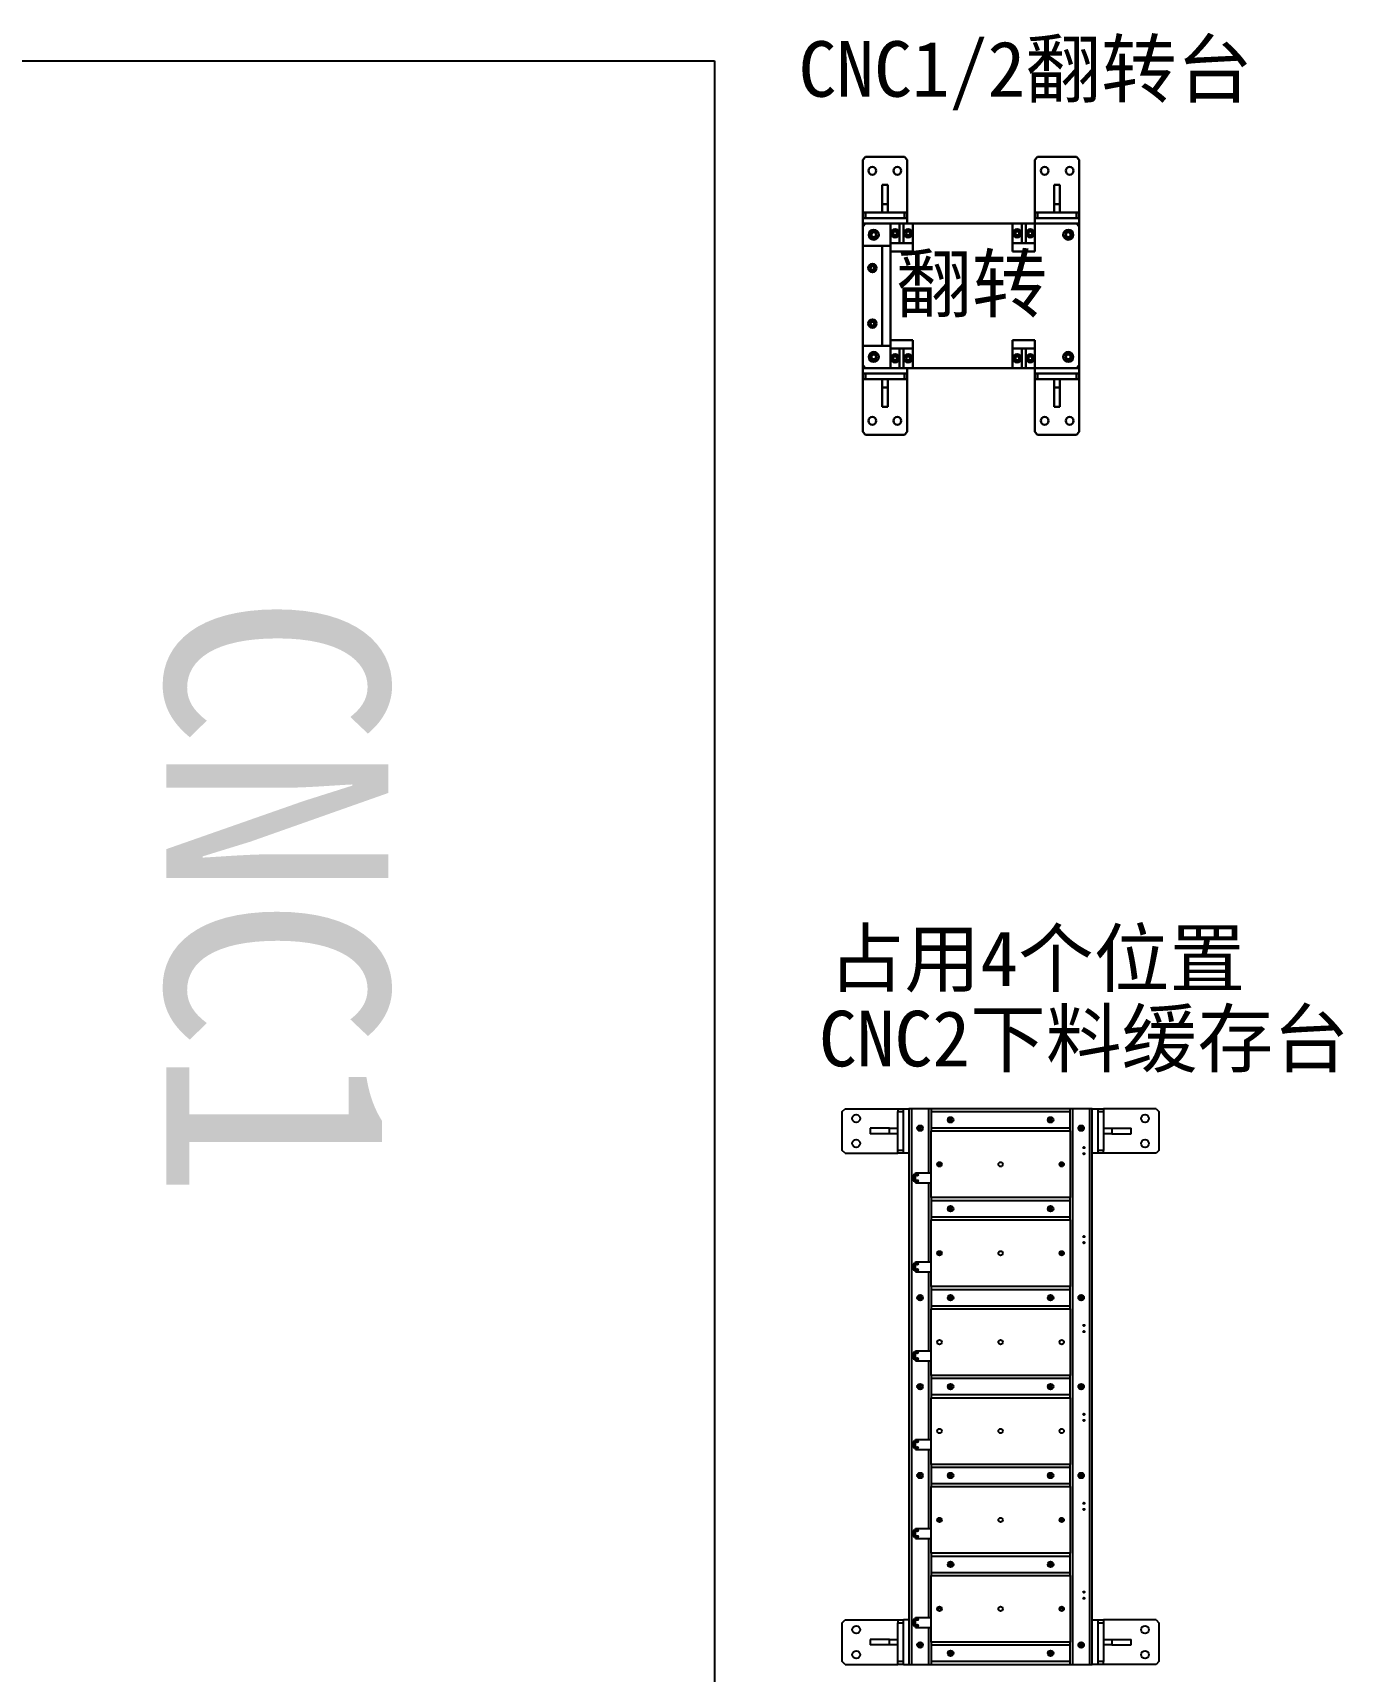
# Model space of a CAD drawing. Header units: millimetres. Extents: x 914 to 910632, y -176 to 682692.
# Drawn here: x 2322.93 to 2360.09, y 1869.6 to 1916.04 of the extents above; entities that cross this region are included whole.
import ezdxf

# ---------------------------------------------------------------- set-up
doc = ezdxf.new("R2010")
doc.units = ezdxf.units.MM
doc.linetypes.add('EB_DASHDOT', pattern=[39, 30, -3, 3, -3])
doc.layers.add('PUB_HATCH', color=32, linetype='Continuous')
doc.layers.add('建筑', color=4, linetype='Continuous')
doc.layers.add('画图', color=3, linetype='Continuous', lineweight=30)
doc.styles.get("Standard").update_dxf_attribs({"font": 'arial.ttf'})
doc.styles.add('宋体', font='')
doc.styles.get('宋体').set_extended_font_data('宋体')

# ---------------------------------------------------------------- blocks, each defined once
blk = doc.blocks.new('翻转')
at = {"color": 7, "linetype": 'Continuous', "lineweight": 30}
for p, q in [((-185.9, 247), (-190.9, 242)), ((-190.9, 147), (-190.9, 242)), ((-185.9, 247), (-115.9, 247)), ((-110.9, 242), (-115.9, 247)), ((-110.9, 147), (-110.9, 242)), ((124.1, 247), (119.1, 242)), ((119.1, 147), (119.1, 242)), ((124.1, 247), (194.1, 247)), ((199.1, 242), (194.1, 247)), ((199.1, 147), (199.1, 242)), ((-155.9, 197), (-145.9, 197)), ((-155.9, 162), (-155.9, 197)), ((-145.9, 162), (-145.9, 197)), ((154.1, 197), (164.1, 197)), ((154.1, 162), (154.1, 197)), ((164.1, 162), (164.1, 197)), ((-155.9, 147), (-155.9, 162)), ((-155.9, 162), (-145.9, 162)), ((-145.9, 147), (-145.9, 162)), ((154.1, 147), (154.1, 162)), ((154.1, 162), (164.1, 162)), ((164.1, 147), (164.1, 162)), ((-190.9, 137), (-190.9, 147)), ((-190.9, 147), (-185.9, 147)), ((-190.9, 137), (-190.9, 127)), ((-185.9, 137), (-190.9, 137)), ((-185.9, 127), (-190.9, 122)), ((-190.9, 127), (-190.9, 122)), ((-185.9, 127), (-190.9, 127)), ((-190.9, 122), (-190.9, 87)), ((-185.9, 147), (-185.9, 137)), ((-185.9, 147), (-115.9, 147)), ((-185.9, 137), (-115.9, 137)), ((-140.9, 127), (-185.9, 127)), ((-124.4, 127), (-140.9, 127)), ((-140.9, 127), (-140.9, 92)), ((-124.4, 92), (-124.4, 127)), ((-124.4, 127), (-117.4, 127)), ((-117.4, 92), (-117.4, 127)), ((-100.9, 127), (-117.4, 127)), ((-115.9, 137), (-115.9, 147)), ((-115.9, 147), (-110.9, 147)), ((-110.9, 137), (-115.9, 137)), ((-110.9, 147), (-110.9, 137)), ((-110.9, 137), (-110.9, 127)), ((-100.9, 127), (-100.9, 92)), ((79.1, 127), (-100.9, 127)), ((95.6, 127), (79.1, 127)), ((79.1, 127), (79.1, 92)), ((95.6, 92), (95.6, 127)), ((95.6, 127), (102.6, 127)), ((102.6, 92), (102.6, 127)), ((119.1, 127), (102.6, 127)), ((119.1, 137), (119.1, 147)), ((119.1, 147), (124.1, 147)), ((119.1, 137), (119.1, 127)), ((124.1, 137), (119.1, 137)), ((119.1, 127), (119.1, 92)), ((194.1, 127), (119.1, 127)), ((124.1, 147), (124.1, 137)), ((124.1, 147), (194.1, 147)), ((124.1, 137), (194.1, 137)), ((194.1, 137), (194.1, 147)), ((194.1, 147), (199.1, 147)), ((199.1, 137), (194.1, 137)), ((199.1, 122), (194.1, 127)), ((199.1, 127), (194.1, 127)), ((199.1, 147), (199.1, 137)), ((199.1, 137), (199.1, 127)), ((199.1, 122), (199.1, 127)), ((199.1, -128), (199.1, 122)), ((-140.9, 92), (-140.9, 77)), ((-124.4, 92), (-140.9, 92)), ((-117.4, 92), (-124.4, 92)), ((-100.9, 92), (-117.4, 92)), ((-100.9, 92), (-100.9, 77)), ((95.6, 92), (79.1, 92)), ((79.1, 92), (79.1, 77)), ((102.6, 92), (95.6, 92)), ((119.1, 92), (102.6, 92)), ((119.1, 92), (119.1, 77)), ((-190.9, 87), (-190.9, -93)), ((-190.9, 87), (-155.9, 87)), ((-155.9, 87), (-155.9, -93)), ((-155.9, 87), (-140.9, 87)), ((-140.9, 77), (-140.9, -83)), ((-100.9, 77), (-140.9, 77)), ((119.1, 77), (79.1, 77)), ((-140.9, -83), (-100.9, -83)), ((-140.9, -98), (-140.9, -83)), ((-100.9, -98), (-100.9, -83)), ((79.1, -83), (119.1, -83)), ((79.1, -98), (79.1, -83)), ((119.1, -98), (119.1, -83)), ((-190.9, -93), (-155.9, -93)), ((-190.9, -93), (-190.9, -128)), ((-155.9, -93), (-140.9, -93)), ((-140.9, -98), (-124.4, -98)), ((-140.9, -133), (-140.9, -98)), ((-124.4, -98), (-124.4, -133)), ((-124.4, -98), (-117.4, -98)), ((-117.4, -98), (-117.4, -133)), ((-117.4, -98), (-100.9, -98)), ((-100.9, -133), (-100.9, -98)), ((79.1, -98), (95.6, -98)), ((79.1, -133), (79.1, -98)), ((95.6, -98), (95.6, -133)), ((95.6, -98), (102.6, -98)), ((102.6, -98), (102.6, -133)), ((102.6, -98), (119.1, -98)), ((119.1, -133), (119.1, -98)), ((-190.9, -128), (-185.9, -133)), ((-190.9, -128), (-190.9, -133)), ((-190.9, -133), (-185.9, -133)), ((-190.9, -143), (-190.9, -133)), ((-190.9, -153), (-190.9, -143)), ((-190.9, -143), (-185.9, -143)), ((-185.9, -133), (-140.9, -133)), ((-185.9, -143), (-185.9, -153)), ((-115.9, -143), (-185.9, -143)), ((-140.9, -133), (-124.4, -133)), ((-117.4, -133), (-124.4, -133)), ((-117.4, -133), (-100.9, -133)), ((-115.9, -153), (-115.9, -143)), ((-115.9, -143), (-110.9, -143)), ((-110.9, -143), (-110.9, -133)), ((-110.9, -143), (-110.9, -153)), ((-100.9, -133), (79.1, -133)), ((79.1, -133), (95.6, -133)), ((102.6, -133), (95.6, -133)), ((102.6, -133), (119.1, -133)), ((119.1, -133), (194.1, -133)), ((119.1, -143), (119.1, -133)), ((119.1, -153), (119.1, -143)), ((119.1, -143), (124.1, -143)), ((124.1, -143), (124.1, -153)), ((194.1, -143), (124.1, -143)), ((194.1, -133), (199.1, -128)), ((194.1, -133), (199.1, -133)), ((194.1, -153), (194.1, -143)), ((194.1, -143), (199.1, -143)), ((199.1, -133), (199.1, -128)), ((199.1, -143), (199.1, -133)), ((199.1, -143), (199.1, -153)), ((-185.9, -153), (-190.9, -153)), ((-190.9, -153), (-190.9, -248)), ((-115.9, -153), (-185.9, -153)), ((-155.9, -153), (-155.9, -168)), ((-155.9, -168), (-155.9, -203)), ((-145.9, -168), (-155.9, -168)), ((-145.9, -153), (-145.9, -168)), ((-145.9, -168), (-145.9, -203)), ((-110.9, -153), (-115.9, -153)), ((-110.9, -153), (-110.9, -248)), ((124.1, -153), (119.1, -153)), ((119.1, -153), (119.1, -248)), ((194.1, -153), (124.1, -153)), ((154.1, -153), (154.1, -168)), ((154.1, -168), (154.1, -203)), ((164.1, -168), (154.1, -168)), ((164.1, -153), (164.1, -168)), ((164.1, -168), (164.1, -203)), ((199.1, -153), (194.1, -153)), ((199.1, -153), (199.1, -248)), ((-145.9, -203), (-155.9, -203)), ((164.1, -203), (154.1, -203)), ((-190.9, -248), (-185.9, -253)), ((-115.9, -253), (-185.9, -253)), ((-115.9, -253), (-110.9, -248)), ((119.1, -248), (124.1, -253)), ((194.1, -253), (124.1, -253)), ((194.1, -253), (199.1, -248))]:
    blk.add_line(p, q, dxfattribs=at)
for centre, radius in [((-173.4, 222), 7), ((-128.4, 222), 7), ((136.6, 222), 7), ((181.6, 222), 7), ((-170.9, 107), 9), ((-170.9, 107), 5.5), ((-170.9, 107), 4.25), ((-132.6, 109.5), 7.5), ((-132.6, 109.5), 4.5), ((-132.6, 109.5), 3.4), ((-109.1, 109.5), 7.5), ((-109.1, 109.5), 4.5), ((-109.1, 109.5), 3.4), ((87.4, 109.5), 7.5), ((87.4, 109.5), 4.5), ((87.4, 109.5), 3.4), ((110.9, 109.5), 7.5), ((110.9, 109.5), 4.5), ((110.9, 109.5), 3.4), ((179.1, 107), 9), ((179.1, 107), 5.5), ((179.1, 107), 4.25), ((-173.4, 47), 7.5), ((-173.4, 47), 4.5), ((-173.4, 47), 3.4), ((-173.4, -53), 7.5), ((-173.4, -53), 4.5), ((-173.4, -53), 3.4), ((-170.9, -113), 9), ((-170.9, -113), 5.5), ((-170.9, -113), 4.25), ((-132.6, -115.5), 7.5), ((-132.6, -115.5), 4.5), ((-132.6, -115.5), 3.4), ((-109.1, -115.5), 7.5), ((-109.1, -115.5), 4.5), ((-109.1, -115.5), 3.4), ((87.4, -115.5), 7.5), ((87.4, -115.5), 4.5), ((87.4, -115.5), 3.4), ((110.9, -115.5), 7.5), ((110.9, -115.5), 4.5), ((110.9, -115.5), 3.4), ((179.1, -113), 9), ((179.1, -113), 5.5), ((179.1, -113), 4.25), ((-173.4, -228), 7), ((-128.4, -228), 7), ((136.6, -228), 7), ((181.6, -228), 7)]:
    blk.add_circle(centre, radius, dxfattribs=at)
at = {"layer": 'PUB_HATCH', "color": 0, "linetype": 'EB_DASHDOT', "lineweight": -3, "insert": (-130.9, 68.9), "char_height": 100, "width": 1302.191, "attachment_point": 1}
blk.add_mtext('{\\fSimSun|b0|i0|c134|p2;翻转}', dxfattribs=at)

msp = doc.modelspace()

# ---------------------------------------------------------------- linework, layer by layer
at = {"color": 7, "linetype": 'Continuous'}
for p, q in [((2345.885, 1885.461), (2345.964, 1885.54)), ((2345.885, 1884.359), (2345.885, 1885.461)), ((2345.964, 1885.54), (2347.46, 1885.54)), ((2347.46, 1885.54), (2347.618, 1885.54)), ((2347.46, 1885.54), (2347.46, 1885.461)), ((2347.46, 1885.461), (2347.618, 1885.461)), ((2347.46, 1884.359), (2347.46, 1885.461)), ((2347.618, 1885.54), (2347.775, 1885.54)), ((2347.618, 1885.461), (2347.618, 1885.54)), ((2347.618, 1884.359), (2347.618, 1885.461)), ((2347.775, 1885.54), (2347.775, 1869.79)), ((2347.854, 1885.54), (2347.775, 1885.54)), ((2347.854, 1869.79), (2347.854, 1885.54)), ((2348.327, 1885.54), (2347.854, 1885.54)), ((2348.405, 1885.54), (2348.327, 1885.54)), ((2352.343, 1885.54), (2348.405, 1885.54)), ((2348.405, 1885.54), (2348.405, 1885.461)), ((2348.405, 1885.461), (2348.405, 1884.989)), ((2348.405, 1885.461), (2352.343, 1885.461)), ((2352.422, 1885.54), (2352.343, 1885.54)), ((2352.343, 1885.461), (2352.343, 1885.54)), ((2352.343, 1884.989), (2352.343, 1885.461)), ((2352.422, 1869.79), (2352.422, 1885.54)), ((2352.894, 1885.54), (2352.422, 1885.54)), ((2352.894, 1885.54), (2352.894, 1869.79)), ((2352.973, 1885.54), (2352.894, 1885.54)), ((2352.973, 1869.79), (2352.973, 1885.54)), ((2352.973, 1885.54), (2353.13, 1885.54)), ((2353.13, 1885.54), (2353.288, 1885.54)), ((2353.13, 1885.54), (2353.13, 1885.461)), ((2353.13, 1885.461), (2353.13, 1884.359)), ((2353.13, 1885.461), (2353.288, 1885.461)), ((2353.288, 1885.54), (2353.288, 1885.461)), ((2354.784, 1885.54), (2353.288, 1885.54)), ((2353.288, 1885.461), (2353.288, 1884.359)), ((2354.784, 1885.54), (2354.863, 1885.461)), ((2354.863, 1885.461), (2354.863, 1884.359)), ((2346.673, 1884.989), (2346.673, 1884.831)), ((2347.224, 1884.989), (2346.673, 1884.989)), ((2347.224, 1884.831), (2346.673, 1884.831)), ((2347.224, 1884.831), (2347.224, 1884.989)), ((2347.224, 1884.989), (2347.46, 1884.989)), ((2347.46, 1884.831), (2347.224, 1884.831)), ((2352.343, 1884.989), (2348.405, 1884.989)), ((2348.405, 1884.989), (2348.405, 1884.91)), ((2348.405, 1883.02), (2348.405, 1884.91)), ((2348.405, 1884.91), (2352.343, 1884.91)), ((2352.343, 1884.91), (2352.343, 1884.989)), ((2352.343, 1884.91), (2352.343, 1883.02)), ((2353.288, 1884.989), (2353.524, 1884.989)), ((2353.524, 1884.831), (2353.288, 1884.831)), ((2353.524, 1884.989), (2353.524, 1884.831)), ((2353.524, 1884.989), (2354.075, 1884.989)), ((2353.524, 1884.831), (2354.075, 1884.831)), ((2354.075, 1884.831), (2354.075, 1884.989)), ((2345.964, 1884.28), (2345.885, 1884.359)), ((2345.964, 1884.28), (2347.46, 1884.28)), ((2347.618, 1884.359), (2347.46, 1884.359)), ((2347.46, 1884.28), (2347.46, 1884.359)), ((2347.618, 1884.28), (2347.46, 1884.28)), ((2347.618, 1884.28), (2347.618, 1884.359)), ((2347.775, 1884.28), (2347.618, 1884.28)), ((2353.13, 1884.28), (2352.973, 1884.28)), ((2353.288, 1884.359), (2353.13, 1884.359)), ((2353.13, 1884.359), (2353.13, 1884.28)), ((2353.288, 1884.28), (2353.13, 1884.28)), ((2353.288, 1884.28), (2353.288, 1884.359)), ((2354.784, 1884.28), (2353.288, 1884.28)), ((2354.863, 1884.359), (2354.784, 1884.28)), ((2347.957, 1883.439), (2347.957, 1883.722)), ((2347.957, 1883.722), (2348.398, 1883.722)), ((2348.398, 1883.722), (2348.398, 1883.439)), ((2348.579, 1883.965), (2348.705, 1883.965)), ((2352.044, 1883.965), (2352.17, 1883.965)), ((2347.957, 1883.667), (2347.894, 1883.667)), ((2347.894, 1883.667), (2347.894, 1883.494)), ((2347.894, 1883.494), (2347.957, 1883.494)), ((2347.957, 1883.439), (2348.398, 1883.439)), ((2352.343, 1883.02), (2348.405, 1883.02)), ((2348.405, 1883.02), (2348.405, 1882.941)), ((2348.405, 1882.941), (2352.343, 1882.941)), ((2348.405, 1882.941), (2348.405, 1882.469)), ((2352.343, 1882.941), (2352.343, 1883.02)), ((2352.343, 1882.469), (2352.343, 1882.941)), ((2348.405, 1882.469), (2348.405, 1882.39)), ((2352.343, 1882.469), (2348.405, 1882.469)), ((2348.405, 1880.5), (2348.405, 1882.39)), ((2348.405, 1882.39), (2352.343, 1882.39)), ((2352.343, 1882.39), (2352.343, 1882.469)), ((2352.343, 1882.39), (2352.343, 1880.5)), ((2348.626, 1881.384), (2348.626, 1881.506)), ((2352.122, 1881.506), (2352.122, 1881.384)), ((2347.957, 1881.147), (2347.894, 1881.147)), ((2347.894, 1881.147), (2347.894, 1880.974)), ((2347.894, 1880.974), (2347.957, 1880.974)), ((2347.957, 1880.919), (2347.957, 1881.202)), ((2347.957, 1881.202), (2348.398, 1881.202)), ((2347.957, 1880.919), (2348.398, 1880.919)), ((2348.398, 1881.202), (2348.398, 1880.919)), ((2352.343, 1880.5), (2348.405, 1880.5)), ((2348.405, 1880.5), (2348.405, 1880.421)), ((2352.343, 1880.421), (2352.343, 1880.5)), ((2348.405, 1880.421), (2352.343, 1880.421)), ((2348.405, 1880.421), (2348.405, 1879.949)), ((2352.343, 1879.949), (2352.343, 1880.421)), ((2352.343, 1879.949), (2348.405, 1879.949)), ((2348.405, 1879.949), (2348.405, 1879.87)), ((2348.405, 1877.98), (2348.405, 1879.87)), ((2348.405, 1879.87), (2352.343, 1879.87)), ((2352.343, 1879.87), (2352.343, 1879.949)), ((2352.343, 1879.87), (2352.343, 1877.98)), ((2347.957, 1878.627), (2347.894, 1878.627)), ((2347.894, 1878.627), (2347.894, 1878.454)), ((2347.957, 1878.682), (2348.398, 1878.682)), ((2347.957, 1878.399), (2347.957, 1878.682)), ((2348.398, 1878.682), (2348.398, 1878.399)), ((2347.894, 1878.454), (2347.957, 1878.454)), ((2347.957, 1878.399), (2348.398, 1878.399)), ((2352.343, 1877.98), (2348.405, 1877.98)), ((2348.405, 1877.98), (2348.405, 1877.901)), ((2348.405, 1877.901), (2352.343, 1877.901)), ((2348.405, 1877.901), (2348.405, 1877.429)), ((2352.343, 1877.901), (2352.343, 1877.98)), ((2352.343, 1877.429), (2352.343, 1877.901)), ((2352.343, 1877.429), (2348.405, 1877.429)), ((2348.405, 1877.429), (2348.405, 1877.35)), ((2348.405, 1875.46), (2348.405, 1877.35)), ((2348.405, 1877.35), (2352.343, 1877.35)), ((2352.343, 1877.35), (2352.343, 1877.429)), ((2352.343, 1877.35), (2352.343, 1875.46)), ((2347.957, 1876.107), (2347.894, 1876.107)), ((2347.894, 1876.107), (2347.894, 1875.934)), ((2347.894, 1875.934), (2347.957, 1875.934)), ((2347.957, 1875.879), (2347.957, 1876.162)), ((2347.957, 1876.162), (2348.398, 1876.162)), ((2347.957, 1875.879), (2348.398, 1875.879)), ((2348.398, 1876.162), (2348.398, 1875.879)), ((2352.343, 1875.46), (2348.405, 1875.46)), ((2348.405, 1875.46), (2348.405, 1875.381)), ((2348.405, 1875.381), (2348.405, 1874.909)), ((2348.405, 1875.381), (2352.343, 1875.381)), ((2352.343, 1875.381), (2352.343, 1875.46)), ((2352.343, 1874.909), (2352.343, 1875.381)), ((2352.343, 1874.909), (2348.405, 1874.909)), ((2348.405, 1874.909), (2348.405, 1874.83)), ((2352.343, 1874.83), (2352.343, 1874.909)), ((2348.405, 1872.94), (2348.405, 1874.83)), ((2348.405, 1874.83), (2352.343, 1874.83)), ((2352.343, 1874.83), (2352.343, 1872.94)), ((2348.626, 1873.824), (2348.626, 1873.946)), ((2352.122, 1873.946), (2352.122, 1873.824)), ((2347.957, 1873.587), (2347.894, 1873.587)), ((2347.894, 1873.587), (2347.894, 1873.414)), ((2347.957, 1873.359), (2347.957, 1873.642)), ((2347.957, 1873.642), (2348.398, 1873.642)), ((2348.398, 1873.642), (2348.398, 1873.359)), ((2347.894, 1873.414), (2347.957, 1873.414)), ((2347.957, 1873.359), (2348.398, 1873.359)), ((2352.343, 1872.94), (2348.405, 1872.94)), ((2348.405, 1872.94), (2348.405, 1872.861)), ((2348.405, 1872.861), (2348.405, 1872.389)), ((2348.405, 1872.861), (2352.343, 1872.861)), ((2352.343, 1872.861), (2352.343, 1872.94)), ((2352.343, 1872.389), (2352.343, 1872.861)), ((2352.343, 1872.389), (2348.405, 1872.389)), ((2348.405, 1872.389), (2348.405, 1872.31)), ((2348.405, 1870.42), (2348.405, 1872.31)), ((2348.405, 1872.31), (2352.343, 1872.31)), ((2352.343, 1872.31), (2352.343, 1872.389)), ((2352.343, 1872.31), (2352.343, 1870.42)), ((2348.705, 1871.365), (2348.579, 1871.365)), ((2352.17, 1871.365), (2352.044, 1871.365)), ((2345.885, 1870.971), (2345.964, 1871.05)), ((2345.885, 1869.869), (2345.885, 1870.971)), ((2345.964, 1871.05), (2347.46, 1871.05)), ((2347.46, 1871.05), (2347.618, 1871.05)), ((2347.46, 1871.05), (2347.46, 1870.971)), ((2347.46, 1870.971), (2347.618, 1870.971)), ((2347.46, 1869.869), (2347.46, 1870.971)), ((2347.775, 1871.05), (2347.618, 1871.05)), ((2347.618, 1870.971), (2347.618, 1871.05)), ((2347.618, 1869.869), (2347.618, 1870.971)), ((2347.957, 1871.067), (2347.894, 1871.067)), ((2347.894, 1871.067), (2347.894, 1870.894)), ((2347.894, 1870.894), (2347.957, 1870.894)), ((2347.957, 1870.839), (2347.957, 1871.122)), ((2347.957, 1871.122), (2348.398, 1871.122)), ((2347.957, 1870.839), (2348.398, 1870.839)), ((2348.398, 1871.122), (2348.398, 1870.839)), ((2352.973, 1871.05), (2353.13, 1871.05)), ((2353.13, 1871.05), (2353.288, 1871.05)), ((2353.13, 1871.05), (2353.13, 1870.971)), ((2353.13, 1870.971), (2353.13, 1869.869)), ((2353.13, 1870.971), (2353.288, 1870.971)), ((2353.288, 1871.05), (2353.288, 1870.971)), ((2354.784, 1871.05), (2353.288, 1871.05)), ((2353.288, 1870.971), (2353.288, 1869.869)), ((2354.784, 1871.05), (2354.863, 1870.971)), ((2354.863, 1870.971), (2354.863, 1869.869)), ((2346.673, 1870.499), (2346.673, 1870.341)), ((2347.224, 1870.499), (2346.673, 1870.499)), ((2347.224, 1870.341), (2346.673, 1870.341)), ((2347.224, 1870.341), (2347.224, 1870.499)), ((2347.224, 1870.499), (2347.46, 1870.499)), ((2347.46, 1870.341), (2347.224, 1870.341)), ((2352.343, 1870.42), (2348.405, 1870.42)), ((2348.405, 1870.42), (2348.405, 1870.341)), ((2348.405, 1870.341), (2348.405, 1869.869)), ((2348.405, 1870.341), (2352.343, 1870.341)), ((2352.343, 1870.341), (2352.343, 1870.42)), ((2352.343, 1869.869), (2352.343, 1870.341)), ((2353.288, 1870.499), (2353.524, 1870.499)), ((2353.524, 1870.341), (2353.288, 1870.341)), ((2353.524, 1870.499), (2353.524, 1870.341)), ((2353.524, 1870.499), (2354.075, 1870.499)), ((2353.524, 1870.341), (2354.075, 1870.341)), ((2354.075, 1870.341), (2354.075, 1870.499)), ((2345.964, 1869.79), (2345.885, 1869.869)), ((2345.964, 1869.79), (2347.46, 1869.79)), ((2347.618, 1869.869), (2347.46, 1869.869)), ((2347.46, 1869.79), (2347.46, 1869.869)), ((2347.618, 1869.79), (2347.46, 1869.79)), ((2347.618, 1869.79), (2347.618, 1869.869)), ((2347.618, 1869.79), (2347.775, 1869.79)), ((2347.775, 1869.79), (2347.854, 1869.79)), ((2347.854, 1869.79), (2348.327, 1869.79)), ((2348.327, 1869.79), (2348.405, 1869.79)), ((2352.343, 1869.869), (2348.405, 1869.869)), ((2348.405, 1869.869), (2348.405, 1869.79)), ((2348.405, 1869.79), (2352.343, 1869.79)), ((2352.343, 1869.79), (2352.343, 1869.869)), ((2352.343, 1869.79), (2352.422, 1869.79)), ((2352.422, 1869.79), (2352.894, 1869.79)), ((2352.894, 1869.79), (2352.973, 1869.79)), ((2353.13, 1869.79), (2352.973, 1869.79)), ((2353.288, 1869.869), (2353.13, 1869.869)), ((2353.13, 1869.869), (2353.13, 1869.79)), ((2353.288, 1869.79), (2353.13, 1869.79)), ((2353.288, 1869.79), (2353.288, 1869.869)), ((2354.784, 1869.79), (2353.288, 1869.79)), ((2354.863, 1869.869), (2354.784, 1869.79))]:
    msp.add_line(p, q, dxfattribs=at)
at = {"color": 8, "linetype": 'Continuous'}
for p, q in [((2348.327, 1885.54), (2348.327, 1883.722)), ((2348.327, 1883.439), (2348.327, 1881.202)), ((2348.673, 1881.5), (2348.673, 1881.39)), ((2352.075, 1881.39), (2352.075, 1881.5)), ((2348.327, 1880.919), (2348.327, 1878.682)), ((2348.327, 1878.399), (2348.327, 1876.162)), ((2348.327, 1875.879), (2348.327, 1873.642)), ((2348.673, 1873.94), (2348.673, 1873.83)), ((2352.075, 1873.83), (2352.075, 1873.94)), ((2348.327, 1873.359), (2348.327, 1871.122)), ((2348.327, 1870.839), (2348.327, 1869.79))]:
    msp.add_line(p, q, dxfattribs=at)
at = {"color": 7, "linetype": 'Continuous', "flags": 128}
for points in [[(2352.718, 1884.257), (2352.729, 1884.265), (2352.747, 1884.281)], [(2352.754, 1884.428), (2352.739, 1884.445), (2352.727, 1884.455)]]:
    msp.add_lwpolyline(points, dxfattribs=at)
at = {"color": 7, "linetype": 'Continuous'}
for centre, radius in [((2346.279, 1885.264), 0.11), ((2348.957, 1885.225), 0.0788), ((2348.957, 1885.225), 0.0433), ((2348.957, 1885.225), 0.0331), ((2351.792, 1885.225), 0.0788), ((2351.792, 1885.225), 0.0433), ((2351.792, 1885.225), 0.0331), ((2354.469, 1885.264), 0.11), ((2346.279, 1884.556), 0.11), ((2348.09, 1884.989), 0.0788), ((2348.09, 1884.989), 0.0433), ((2348.09, 1884.989), 0.0331), ((2352.658, 1884.989), 0.0788), ((2352.658, 1884.989), 0.0433), ((2352.658, 1884.989), 0.0331), ((2354.469, 1884.556), 0.11), ((2352.737, 1884.438), 0.0197), ((2352.737, 1884.264), 0.0197), ((2348.642, 1883.965), 0.063), ((2350.374, 1883.965), 0.063), ((2352.107, 1883.965), 0.063), ((2348.012, 1883.666), 0.026), ((2348.012, 1883.493), 0.026), ((2348.012, 1883.666), 0.0197), ((2348.012, 1883.493), 0.0197), ((2348.957, 1882.705), 0.0788), ((2351.792, 1882.705), 0.0788), ((2348.957, 1882.705), 0.0433), ((2348.957, 1882.705), 0.0331), ((2351.792, 1882.705), 0.0433), ((2351.792, 1882.705), 0.0331), ((2352.737, 1881.918), 0.0197), ((2348.642, 1881.445), 0.063), ((2350.374, 1881.445), 0.063), ((2352.107, 1881.445), 0.063), ((2352.737, 1881.744), 0.0197), ((2348.012, 1881.146), 0.026), ((2348.012, 1880.973), 0.026), ((2348.012, 1881.146), 0.0197), ((2348.012, 1880.973), 0.0197), ((2348.09, 1880.185), 0.0788), ((2348.09, 1880.185), 0.0433), ((2348.09, 1880.185), 0.0331), ((2348.957, 1880.185), 0.0788), ((2348.957, 1880.185), 0.0433), ((2348.957, 1880.185), 0.0331), ((2351.792, 1880.185), 0.0788), ((2351.792, 1880.185), 0.0433), ((2351.792, 1880.185), 0.0331), ((2352.658, 1880.185), 0.0788), ((2352.658, 1880.185), 0.0433), ((2352.658, 1880.185), 0.0331), ((2352.737, 1879.398), 0.0197), ((2352.737, 1879.224), 0.0197), ((2348.012, 1878.626), 0.026), ((2348.012, 1878.626), 0.0197), ((2348.642, 1878.925), 0.063), ((2350.374, 1878.925), 0.063), ((2352.107, 1878.925), 0.063), ((2348.012, 1878.453), 0.026), ((2348.012, 1878.453), 0.0197), ((2348.09, 1877.665), 0.0788), ((2348.09, 1877.665), 0.0433), ((2348.09, 1877.665), 0.0331), ((2348.957, 1877.665), 0.0788), ((2348.957, 1877.665), 0.0433), ((2348.957, 1877.665), 0.0331), ((2351.792, 1877.665), 0.0788), ((2351.792, 1877.665), 0.0433), ((2351.792, 1877.665), 0.0331), ((2352.658, 1877.665), 0.0788), ((2352.658, 1877.665), 0.0433), ((2352.658, 1877.665), 0.0331), ((2352.737, 1876.878), 0.0197), ((2348.642, 1876.405), 0.063), ((2350.374, 1876.405), 0.063), ((2352.107, 1876.405), 0.063), ((2352.737, 1876.704), 0.0197), ((2348.012, 1876.106), 0.026), ((2348.012, 1875.933), 0.026), ((2348.012, 1876.106), 0.0197), ((2348.012, 1875.933), 0.0197), ((2348.09, 1875.145), 0.0787), ((2348.09, 1875.145), 0.0433), ((2348.09, 1875.145), 0.0331), ((2348.957, 1875.145), 0.0788), ((2348.957, 1875.145), 0.0433), ((2348.957, 1875.145), 0.0331), ((2351.792, 1875.145), 0.0788), ((2351.792, 1875.145), 0.0433), ((2351.792, 1875.145), 0.0331), ((2352.658, 1875.145), 0.0788), ((2352.658, 1875.145), 0.0433), ((2352.658, 1875.145), 0.0331), ((2348.642, 1873.885), 0.063), ((2350.374, 1873.885), 0.063), ((2352.107, 1873.885), 0.063), ((2352.737, 1874.358), 0.0197), ((2352.737, 1874.184), 0.0197), ((2348.012, 1873.586), 0.026), ((2348.012, 1873.586), 0.0197), ((2348.012, 1873.413), 0.026), ((2348.012, 1873.413), 0.0197), ((2348.957, 1872.625), 0.0788), ((2348.957, 1872.625), 0.0433), ((2348.957, 1872.625), 0.0331), ((2351.792, 1872.625), 0.0788), ((2351.792, 1872.625), 0.0433), ((2351.792, 1872.625), 0.0331), ((2352.737, 1871.838), 0.0197), ((2352.737, 1871.664), 0.0197), ((2348.642, 1871.365), 0.063), ((2350.374, 1871.365), 0.063), ((2352.107, 1871.365), 0.063), ((2346.279, 1870.774), 0.11), ((2348.012, 1871.066), 0.026), ((2348.012, 1870.893), 0.026), ((2348.012, 1871.066), 0.0197), ((2348.012, 1870.893), 0.0197), ((2354.469, 1870.774), 0.11), ((2348.09, 1870.341), 0.0788), ((2348.09, 1870.341), 0.0433), ((2348.09, 1870.341), 0.0331), ((2352.658, 1870.341), 0.0788), ((2352.658, 1870.341), 0.0433), ((2352.658, 1870.341), 0.0331), ((2346.279, 1870.066), 0.11), ((2348.957, 1870.105), 0.0788), ((2348.957, 1870.105), 0.0433), ((2348.957, 1870.105), 0.0331), ((2351.792, 1870.105), 0.0788), ((2351.792, 1870.105), 0.0433), ((2351.792, 1870.105), 0.0331), ((2354.469, 1870.066), 0.11)]:
    msp.add_circle(centre, radius, dxfattribs=at)
for start, end in [(215.7524, 234.2476), (120.7312, 138.88)]:
    msp.add_arc((2348.09, 1870.971), 0.118, start, end, dxfattribs=at)
at = {"layer": '建筑', "color": 0}
for p, q in [((2305.644, 1915.239), (2342.263, 1915.239)), ((2342.263, 1915.239), (2342.263, 1865.154))]:
    msp.add_line(p, q, dxfattribs=at)

# ---------------------------------------------------------------- block references
at = {"layer": '画图', "color": 4, "xscale": 0.01575, "yscale": 0.01575, "zscale": 0.01575}
msp.add_blockref('翻转', (2349.47, 1908.63), dxfattribs=at)

# ---------------------------------------------------------------- texts
at = {"color": 0, "char_height": 1.575, "attachment_point": 1, "style": '宋体'}
for s, insert, width in [('CNC1/2翻转台', (2344.645, 1915.801), 84.65051), ('占用4个位置', (2345.5, 1890.59), 16.29824), ('CNC2下料缓存台', (2345.224, 1888.317), 84.65051)]:
    msp.add_mtext(s, dxfattribs=dict(at, insert=insert, width=width))
at = {"layer": '建筑', "color": 0, "insert": (2333.016, 1900.124), "char_height": 6.3, "width": 19.45655, "attachment_point": 1, "rotation": 270, "style": '宋体'}
msp.add_mtext('CNC1', dxfattribs=at)

doc.saveas('drawing.dxf')
